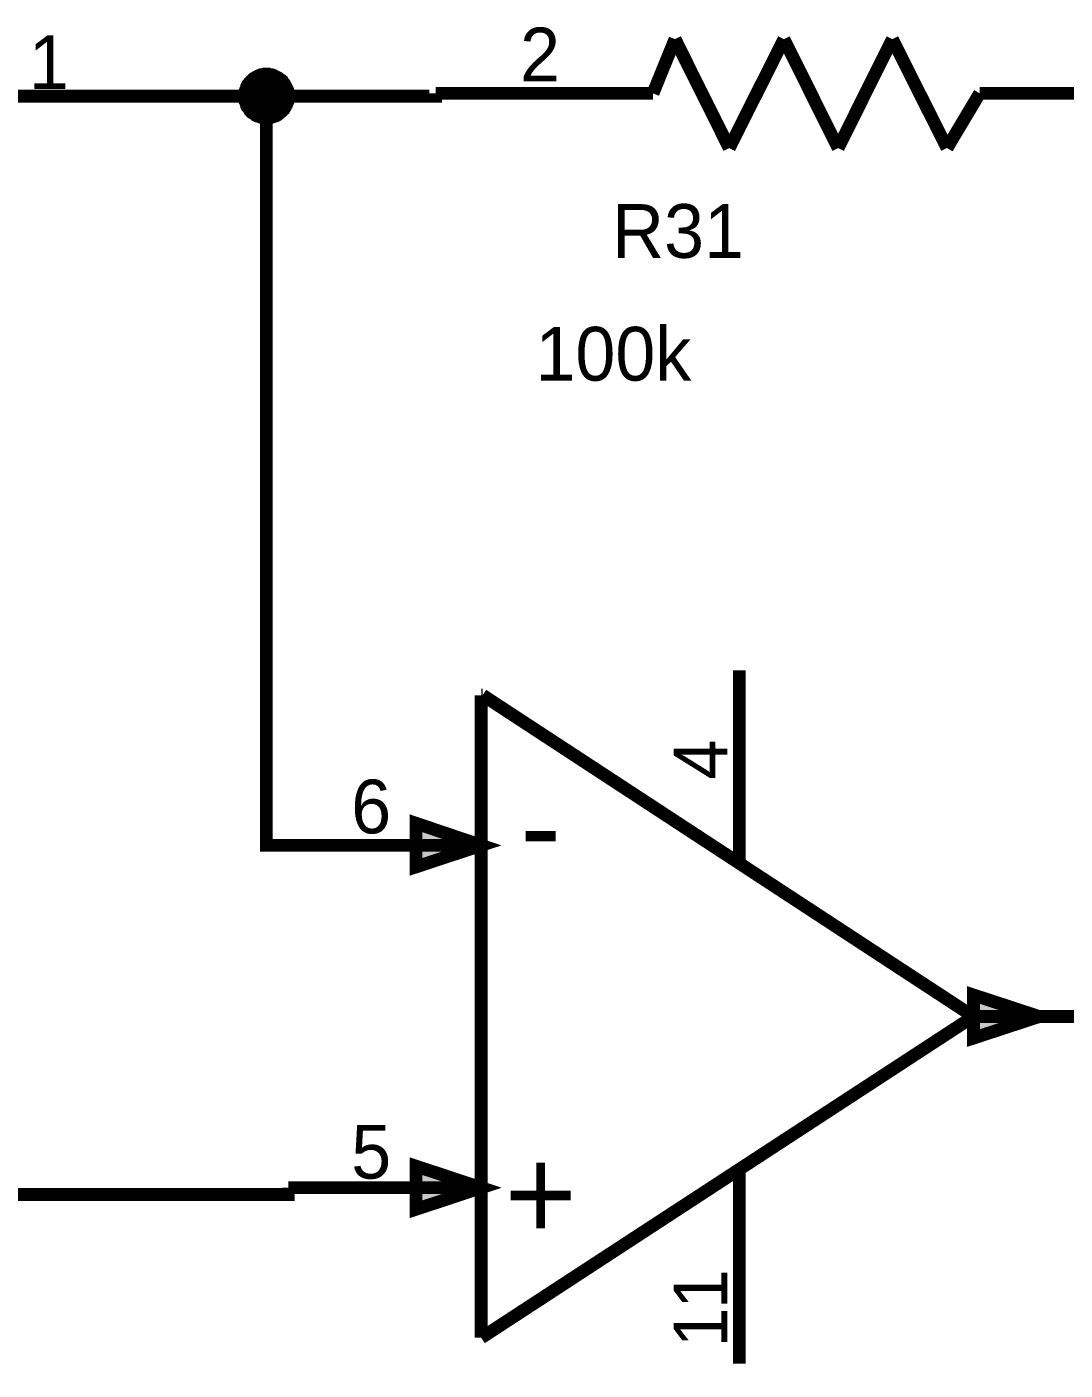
# Model space of a CAD drawing. Header units: millimetres. Extents: x 0 to 800, y 0 to 567.
# Drawn here: x 162.12 to 186.36, y 325.24 to 356.61 of the extents above; entities that cross this region are included whole.
import ezdxf

# ---------------------------------------------------------------- set-up
doc = ezdxf.new("R2010")
doc.units = ezdxf.units.MM
doc.layers.add('Sheet', color=255, linetype='Continuous')

msp = doc.modelspace()

# ---------------------------------------------------------------- linework, layer by layer
at = {"layer": 'Sheet'}
for points, const_width in [([(177.256, 356.32), (176.741, 355.054)], 0.3), ([(178.522, 353.777), (177.256, 356.32)], 0.3), ([(179.799, 356.32), (178.522, 353.777)], 0.3), ([(181.064, 353.777), (179.799, 356.32)], 0.3), ([(182.33, 356.32), (181.064, 353.777)], 0.3), ([(183.606, 353.777), (182.33, 356.32)], 0.3), ([(167.21, 354.987), (167.21, 355.009), (167.21, 355.043), (167.221, 355.065), (167.221, 355.088), (167.221, 355.11), (167.233, 355.144), (167.244, 355.166), (167.255, 355.188), (167.255, 355.211), (167.266, 355.233), (167.277, 355.256), (167.3, 355.278), (167.311, 355.289), (167.322, 355.312), (167.345, 355.334), (167.356, 355.345), (167.378, 355.368), (167.389, 355.379), (167.412, 355.401), (167.434, 355.412), (167.457, 355.424), (167.468, 355.435), (167.49, 355.446), (167.513, 355.457), (167.535, 355.468), (167.569, 355.48), (167.591, 355.491), (167.613, 355.491), (167.636, 355.491), (167.658, 355.502), (167.692, 355.502), (167.714, 355.502)], 0.3), ([(167.21, 354.987), (167.21, 355.009), (167.21, 355.043), (167.221, 355.065), (167.221, 355.088), (167.221, 355.11), (167.233, 355.144), (167.244, 355.166), (167.255, 355.188), (167.255, 355.211), (167.266, 355.233), (167.277, 355.256), (167.3, 355.278), (167.311, 355.289), (167.322, 355.312), (167.345, 355.334), (167.356, 355.345), (167.378, 355.368), (167.389, 355.379), (167.412, 355.401), (167.434, 355.412), (167.457, 355.424), (167.468, 355.435), (167.49, 355.446), (167.513, 355.457), (167.535, 355.468), (167.569, 355.48), (167.591, 355.491), (167.613, 355.491), (167.636, 355.491), (167.658, 355.502), (167.692, 355.502), (167.714, 355.502)], 0.3), ([(167.21, 354.987), (167.21, 355.009), (167.21, 355.043), (167.221, 355.065), (167.221, 355.088), (167.221, 355.11), (167.233, 355.144), (167.244, 355.166), (167.255, 355.188), (167.255, 355.211), (167.266, 355.233), (167.277, 355.256), (167.3, 355.278), (167.311, 355.289), (167.322, 355.312), (167.345, 355.334), (167.356, 355.345), (167.378, 355.368), (167.389, 355.379), (167.412, 355.401), (167.434, 355.412), (167.457, 355.424), (167.468, 355.435), (167.49, 355.446), (167.513, 355.457), (167.535, 355.468), (167.569, 355.48), (167.591, 355.491), (167.613, 355.491), (167.636, 355.491), (167.658, 355.502), (167.692, 355.502), (167.714, 355.502)], 0.3), ([(167.21, 354.987), (167.21, 355.009), (167.21, 355.043), (167.221, 355.065), (167.221, 355.088), (167.221, 355.11), (167.233, 355.144), (167.244, 355.166), (167.255, 355.188), (167.255, 355.211), (167.266, 355.233), (167.277, 355.256), (167.3, 355.278), (167.311, 355.289), (167.322, 355.312), (167.345, 355.334), (167.356, 355.345), (167.378, 355.368), (167.389, 355.379), (167.412, 355.401), (167.434, 355.412), (167.457, 355.424), (167.468, 355.435), (167.49, 355.446), (167.513, 355.457), (167.535, 355.468), (167.569, 355.48), (167.591, 355.491), (167.613, 355.491), (167.636, 355.491), (167.658, 355.502), (167.692, 355.502), (167.714, 355.502)], 0.3), ([(167.21, 354.987), (167.21, 355.009), (167.21, 355.043), (167.221, 355.065), (167.221, 355.088), (167.221, 355.11), (167.233, 355.144), (167.244, 355.166), (167.255, 355.188), (167.255, 355.211), (167.266, 355.233), (167.277, 355.256), (167.3, 355.278), (167.311, 355.289), (167.322, 355.312), (167.345, 355.334), (167.356, 355.345), (167.378, 355.368), (167.389, 355.379), (167.412, 355.401), (167.434, 355.412), (167.457, 355.424), (167.468, 355.435), (167.49, 355.446), (167.513, 355.457), (167.535, 355.468), (167.569, 355.48), (167.591, 355.491), (167.613, 355.491), (167.636, 355.491), (167.658, 355.502), (167.692, 355.502), (167.714, 355.502)], 0.0991), ([(167.21, 354.987), (167.21, 355.009), (167.21, 355.043), (167.221, 355.065), (167.221, 355.088), (167.221, 355.11), (167.233, 355.144), (167.244, 355.166), (167.255, 355.188), (167.255, 355.211), (167.266, 355.233), (167.277, 355.256), (167.3, 355.278), (167.311, 355.289), (167.322, 355.312), (167.345, 355.334), (167.356, 355.345), (167.378, 355.368), (167.389, 355.379), (167.412, 355.401), (167.434, 355.412), (167.457, 355.424), (167.468, 355.435), (167.49, 355.446), (167.513, 355.457), (167.535, 355.468), (167.569, 355.48), (167.591, 355.491), (167.613, 355.491), (167.636, 355.491), (167.658, 355.502), (167.692, 355.502), (167.714, 355.502)], 0.0991), ([(167.21, 354.987), (167.21, 355.009), (167.21, 355.043), (167.221, 355.065), (167.221, 355.088), (167.221, 355.11), (167.233, 355.144), (167.244, 355.166), (167.255, 355.188), (167.255, 355.211), (167.266, 355.233), (167.277, 355.256), (167.3, 355.278), (167.311, 355.289), (167.322, 355.312), (167.345, 355.334), (167.356, 355.345), (167.378, 355.368), (167.389, 355.379), (167.412, 355.401), (167.434, 355.412), (167.457, 355.424), (167.468, 355.435), (167.49, 355.446), (167.513, 355.457), (167.535, 355.468), (167.569, 355.48), (167.591, 355.491), (167.613, 355.491), (167.636, 355.491), (167.658, 355.502), (167.692, 355.502), (167.714, 355.502)], 0.0991), ([(167.21, 354.987), (167.21, 355.009), (167.21, 355.043), (167.221, 355.065), (167.221, 355.088), (167.221, 355.11), (167.233, 355.144), (167.244, 355.166), (167.255, 355.188), (167.255, 355.211), (167.266, 355.233), (167.277, 355.256), (167.3, 355.278), (167.311, 355.289), (167.322, 355.312), (167.345, 355.334), (167.356, 355.345), (167.378, 355.368), (167.389, 355.379), (167.412, 355.401), (167.434, 355.412), (167.457, 355.424), (167.468, 355.435), (167.49, 355.446), (167.513, 355.457), (167.535, 355.468), (167.569, 355.48), (167.591, 355.491), (167.613, 355.491), (167.636, 355.491), (167.658, 355.502), (167.692, 355.502), (167.714, 355.502)], 0.0991), ([(167.714, 355.502), (167.714, 355.502)], 0.3), ([(167.714, 355.502), (167.737, 355.502), (167.77, 355.502), (167.793, 355.491), (167.815, 355.491), (167.837, 355.491), (167.871, 355.48), (167.893, 355.468), (167.916, 355.457), (167.938, 355.446), (167.961, 355.435), (167.983, 355.424), (168.005, 355.412), (168.017, 355.401), (168.039, 355.379), (168.061, 355.368), (168.073, 355.345), (168.095, 355.334), (168.106, 355.312), (168.129, 355.289), (168.14, 355.278), (168.151, 355.256), (168.162, 355.233), (168.173, 355.211), (168.185, 355.188), (168.196, 355.166), (168.207, 355.144), (168.218, 355.11), (168.218, 355.088), (168.218, 355.065), (168.229, 355.043), (168.229, 355.009), (168.229, 354.987)], 0.3), ([(167.714, 355.502), (167.714, 355.502)], 0.3), ([(167.714, 355.502), (167.737, 355.502), (167.77, 355.502), (167.793, 355.491), (167.815, 355.491), (167.837, 355.491), (167.871, 355.48), (167.893, 355.468), (167.916, 355.457), (167.938, 355.446), (167.961, 355.435), (167.983, 355.424), (168.005, 355.412), (168.017, 355.401), (168.039, 355.379), (168.061, 355.368), (168.073, 355.345), (168.095, 355.334), (168.106, 355.312), (168.129, 355.289), (168.14, 355.278), (168.151, 355.256), (168.162, 355.233), (168.173, 355.211), (168.185, 355.188), (168.196, 355.166), (168.207, 355.144), (168.218, 355.11), (168.218, 355.088), (168.218, 355.065), (168.229, 355.043), (168.229, 355.009), (168.229, 354.987)], 0.3), ([(167.714, 355.502), (167.714, 355.502)], 0.3), ([(167.714, 355.502), (167.737, 355.502), (167.77, 355.502), (167.793, 355.491), (167.815, 355.491), (167.837, 355.491), (167.871, 355.48), (167.893, 355.468), (167.916, 355.457), (167.938, 355.446), (167.961, 355.435), (167.983, 355.424), (168.005, 355.412), (168.017, 355.401), (168.039, 355.379), (168.061, 355.368), (168.073, 355.345), (168.095, 355.334), (168.106, 355.312), (168.129, 355.289), (168.14, 355.278), (168.151, 355.256), (168.162, 355.233), (168.173, 355.211), (168.185, 355.188), (168.196, 355.166), (168.207, 355.144), (168.218, 355.11), (168.218, 355.088), (168.218, 355.065), (168.229, 355.043), (168.229, 355.009), (168.229, 354.987)], 0.3), ([(167.714, 355.502), (167.714, 355.502)], 0.3), ([(167.714, 355.502), (167.737, 355.502), (167.77, 355.502), (167.793, 355.491), (167.815, 355.491), (167.837, 355.491), (167.871, 355.48), (167.893, 355.468), (167.916, 355.457), (167.938, 355.446), (167.961, 355.435), (167.983, 355.424), (168.005, 355.412), (168.017, 355.401), (168.039, 355.379), (168.061, 355.368), (168.073, 355.345), (168.095, 355.334), (168.106, 355.312), (168.129, 355.289), (168.14, 355.278), (168.151, 355.256), (168.162, 355.233), (168.173, 355.211), (168.185, 355.188), (168.196, 355.166), (168.207, 355.144), (168.218, 355.11), (168.218, 355.088), (168.218, 355.065), (168.229, 355.043), (168.229, 355.009), (168.229, 354.987)], 0.3), ([(167.714, 355.502), (167.714, 355.502)], 0.0991), ([(167.714, 355.502), (167.737, 355.502), (167.77, 355.502), (167.793, 355.491), (167.815, 355.491), (167.837, 355.491), (167.871, 355.48), (167.893, 355.468), (167.916, 355.457), (167.938, 355.446), (167.961, 355.435), (167.983, 355.424), (168.005, 355.412), (168.017, 355.401), (168.039, 355.379), (168.061, 355.368), (168.073, 355.345), (168.095, 355.334), (168.106, 355.312), (168.129, 355.289), (168.14, 355.278), (168.151, 355.256), (168.162, 355.233), (168.173, 355.211), (168.185, 355.188), (168.196, 355.166), (168.207, 355.144), (168.218, 355.11), (168.218, 355.088), (168.218, 355.065), (168.229, 355.043), (168.229, 355.009), (168.229, 354.987)], 0.0991), ([(167.714, 355.502), (167.714, 355.502)], 0.0991), ([(167.714, 355.502), (167.737, 355.502), (167.77, 355.502), (167.793, 355.491), (167.815, 355.491), (167.837, 355.491), (167.871, 355.48), (167.893, 355.468), (167.916, 355.457), (167.938, 355.446), (167.961, 355.435), (167.983, 355.424), (168.005, 355.412), (168.017, 355.401), (168.039, 355.379), (168.061, 355.368), (168.073, 355.345), (168.095, 355.334), (168.106, 355.312), (168.129, 355.289), (168.14, 355.278), (168.151, 355.256), (168.162, 355.233), (168.173, 355.211), (168.185, 355.188), (168.196, 355.166), (168.207, 355.144), (168.218, 355.11), (168.218, 355.088), (168.218, 355.065), (168.229, 355.043), (168.229, 355.009), (168.229, 354.987)], 0.0991), ([(167.714, 355.502), (167.714, 355.502)], 0.0991), ([(167.714, 355.502), (167.737, 355.502), (167.77, 355.502), (167.793, 355.491), (167.815, 355.491), (167.837, 355.491), (167.871, 355.48), (167.893, 355.468), (167.916, 355.457), (167.938, 355.446), (167.961, 355.435), (167.983, 355.424), (168.005, 355.412), (168.017, 355.401), (168.039, 355.379), (168.061, 355.368), (168.073, 355.345), (168.095, 355.334), (168.106, 355.312), (168.129, 355.289), (168.14, 355.278), (168.151, 355.256), (168.162, 355.233), (168.173, 355.211), (168.185, 355.188), (168.196, 355.166), (168.207, 355.144), (168.218, 355.11), (168.218, 355.088), (168.218, 355.065), (168.229, 355.043), (168.229, 355.009), (168.229, 354.987)], 0.0991), ([(167.714, 355.502), (167.714, 355.502)], 0.0991), ([(167.714, 355.502), (167.737, 355.502), (167.77, 355.502), (167.793, 355.491), (167.815, 355.491), (167.837, 355.491), (167.871, 355.48), (167.893, 355.468), (167.916, 355.457), (167.938, 355.446), (167.961, 355.435), (167.983, 355.424), (168.005, 355.412), (168.017, 355.401), (168.039, 355.379), (168.061, 355.368), (168.073, 355.345), (168.095, 355.334), (168.106, 355.312), (168.129, 355.289), (168.14, 355.278), (168.151, 355.256), (168.162, 355.233), (168.173, 355.211), (168.185, 355.188), (168.196, 355.166), (168.207, 355.144), (168.218, 355.11), (168.218, 355.088), (168.218, 355.065), (168.229, 355.043), (168.229, 355.009), (168.229, 354.987)], 0.0991), ([(160.098, 354.987), (165.183, 354.987)], 0.3), ([(165.183, 354.987), (167.714, 354.987), (171.668, 354.987), (171.668, 355.054)], 0.3), ([(167.714, 354.483), (167.692, 354.483), (167.658, 354.483), (167.636, 354.494), (167.613, 354.494), (167.591, 354.494), (167.569, 354.505), (167.535, 354.516), (167.513, 354.528), (167.49, 354.528), (167.468, 354.539), (167.457, 354.55), (167.434, 354.572), (167.412, 354.584), (167.389, 354.595), (167.378, 354.617), (167.356, 354.628), (167.345, 354.651), (167.322, 354.662), (167.311, 354.684), (167.3, 354.707), (167.277, 354.729), (167.266, 354.74), (167.255, 354.763), (167.255, 354.785), (167.244, 354.808), (167.233, 354.841), (167.221, 354.864), (167.221, 354.886), (167.221, 354.908), (167.21, 354.931), (167.21, 354.964), (167.21, 354.987)], 0.3), ([(167.21, 354.987), (167.21, 354.987)], 0.3), ([(167.714, 354.483), (167.692, 354.483), (167.658, 354.483), (167.636, 354.494), (167.613, 354.494), (167.591, 354.494), (167.569, 354.505), (167.535, 354.516), (167.513, 354.528), (167.49, 354.528), (167.468, 354.539), (167.457, 354.55), (167.434, 354.572), (167.412, 354.584), (167.389, 354.595), (167.378, 354.617), (167.356, 354.628), (167.345, 354.651), (167.322, 354.662), (167.311, 354.684), (167.3, 354.707), (167.277, 354.729), (167.266, 354.74), (167.255, 354.763), (167.255, 354.785), (167.244, 354.808), (167.233, 354.841), (167.221, 354.864), (167.221, 354.886), (167.221, 354.908), (167.21, 354.931), (167.21, 354.964), (167.21, 354.987)], 0.3), ([(167.21, 354.987), (167.21, 354.987)], 0.3), ([(167.714, 354.483), (167.692, 354.483), (167.658, 354.483), (167.636, 354.494), (167.613, 354.494), (167.591, 354.494), (167.569, 354.505), (167.535, 354.516), (167.513, 354.528), (167.49, 354.528), (167.468, 354.539), (167.457, 354.55), (167.434, 354.572), (167.412, 354.584), (167.389, 354.595), (167.378, 354.617), (167.356, 354.628), (167.345, 354.651), (167.322, 354.662), (167.311, 354.684), (167.3, 354.707), (167.277, 354.729), (167.266, 354.74), (167.255, 354.763), (167.255, 354.785), (167.244, 354.808), (167.233, 354.841), (167.221, 354.864), (167.221, 354.886), (167.221, 354.908), (167.21, 354.931), (167.21, 354.964), (167.21, 354.987)], 0.3), ([(167.21, 354.987), (167.21, 354.987)], 0.3), ([(167.714, 354.483), (167.692, 354.483), (167.658, 354.483), (167.636, 354.494), (167.613, 354.494), (167.591, 354.494), (167.569, 354.505), (167.535, 354.516), (167.513, 354.528), (167.49, 354.528), (167.468, 354.539), (167.457, 354.55), (167.434, 354.572), (167.412, 354.584), (167.389, 354.595), (167.378, 354.617), (167.356, 354.628), (167.345, 354.651), (167.322, 354.662), (167.311, 354.684), (167.3, 354.707), (167.277, 354.729), (167.266, 354.74), (167.255, 354.763), (167.255, 354.785), (167.244, 354.808), (167.233, 354.841), (167.221, 354.864), (167.221, 354.886), (167.221, 354.908), (167.21, 354.931), (167.21, 354.964), (167.21, 354.987)], 0.3), ([(167.21, 354.987), (167.21, 354.987)], 0.3), ([(168.229, 354.987), (168.229, 354.964), (168.229, 354.931), (168.218, 354.908), (168.218, 354.886), (168.218, 354.864), (168.207, 354.841), (168.196, 354.808), (168.185, 354.785), (168.173, 354.763), (168.162, 354.74), (168.151, 354.729), (168.14, 354.707), (168.129, 354.684), (168.106, 354.662), (168.095, 354.651), (168.073, 354.628), (168.061, 354.617), (168.039, 354.595), (168.017, 354.584), (168.005, 354.572), (167.983, 354.55), (167.961, 354.539), (167.938, 354.528), (167.916, 354.528), (167.893, 354.516), (167.871, 354.505), (167.837, 354.494), (167.815, 354.494), (167.793, 354.494), (167.77, 354.483), (167.737, 354.483), (167.714, 354.483)], 0.3), ([(168.229, 337.493), (167.714, 337.493), (167.714, 354.987)], 0.3), ([(168.229, 354.987), (168.229, 354.964), (168.229, 354.931), (168.218, 354.908), (168.218, 354.886), (168.218, 354.864), (168.207, 354.841), (168.196, 354.808), (168.185, 354.785), (168.173, 354.763), (168.162, 354.74), (168.151, 354.729), (168.14, 354.707), (168.129, 354.684), (168.106, 354.662), (168.095, 354.651), (168.073, 354.628), (168.061, 354.617), (168.039, 354.595), (168.017, 354.584), (168.005, 354.572), (167.983, 354.55), (167.961, 354.539), (167.938, 354.528), (167.916, 354.528), (167.893, 354.516), (167.871, 354.505), (167.837, 354.494), (167.815, 354.494), (167.793, 354.494), (167.77, 354.483), (167.737, 354.483), (167.714, 354.483)], 0.3), ([(168.229, 354.987), (168.229, 354.964), (168.229, 354.931), (168.218, 354.908), (168.218, 354.886), (168.218, 354.864), (168.207, 354.841), (168.196, 354.808), (168.185, 354.785), (168.173, 354.763), (168.162, 354.74), (168.151, 354.729), (168.14, 354.707), (168.129, 354.684), (168.106, 354.662), (168.095, 354.651), (168.073, 354.628), (168.061, 354.617), (168.039, 354.595), (168.017, 354.584), (168.005, 354.572), (167.983, 354.55), (167.961, 354.539), (167.938, 354.528), (167.916, 354.528), (167.893, 354.516), (167.871, 354.505), (167.837, 354.494), (167.815, 354.494), (167.793, 354.494), (167.77, 354.483), (167.737, 354.483), (167.714, 354.483)], 0.3), ([(168.229, 354.987), (168.229, 354.964), (168.229, 354.931), (168.218, 354.908), (168.218, 354.886), (168.218, 354.864), (168.207, 354.841), (168.196, 354.808), (168.185, 354.785), (168.173, 354.763), (168.162, 354.74), (168.151, 354.729), (168.14, 354.707), (168.129, 354.684), (168.106, 354.662), (168.095, 354.651), (168.073, 354.628), (168.061, 354.617), (168.039, 354.595), (168.017, 354.584), (168.005, 354.572), (167.983, 354.55), (167.961, 354.539), (167.938, 354.528), (167.916, 354.528), (167.893, 354.516), (167.871, 354.505), (167.837, 354.494), (167.815, 354.494), (167.793, 354.494), (167.77, 354.483), (167.737, 354.483), (167.714, 354.483)], 0.3), ([(168.229, 354.987), (168.229, 354.987), (168.229, 354.987), (168.229, 354.987), (168.229, 354.987), (168.229, 354.987), (168.229, 354.987), (168.229, 354.987), (168.229, 354.987), (168.229, 354.987), (168.229, 354.987), (168.229, 354.987), (168.229, 354.987), (168.229, 354.987), (168.229, 354.987), (168.229, 354.987), (168.229, 354.987), (168.229, 354.987), (168.229, 354.987), (168.229, 354.987), (168.229, 354.987), (168.229, 354.987), (168.229, 354.987), (168.229, 354.987), (168.229, 354.987), (168.229, 354.987), (168.229, 354.987), (168.229, 354.987), (168.229, 354.987), (168.229, 354.987), (168.229, 354.987), (168.229, 354.987), (168.229, 354.987)], 0.3), ([(168.229, 354.987), (168.229, 354.987)], 0.3), ([(168.229, 354.987), (168.229, 354.987), (168.229, 354.987), (168.229, 354.987), (168.229, 354.987), (168.229, 354.987), (168.229, 354.987), (168.229, 354.987), (168.229, 354.987), (168.229, 354.987), (168.229, 354.987), (168.229, 354.987), (168.229, 354.987), (168.229, 354.987), (168.229, 354.987), (168.229, 354.987), (168.229, 354.987), (168.229, 354.987), (168.229, 354.987), (168.229, 354.987), (168.229, 354.987), (168.229, 354.987), (168.229, 354.987), (168.229, 354.987), (168.229, 354.987), (168.229, 354.987), (168.229, 354.987), (168.229, 354.987), (168.229, 354.987), (168.229, 354.987), (168.229, 354.987), (168.229, 354.987), (168.229, 354.987)], 0.3), ([(168.229, 354.987), (168.229, 354.987)], 0.3), ([(168.229, 354.987), (168.229, 354.987), (168.229, 354.987), (168.229, 354.987), (168.229, 354.987), (168.229, 354.987), (168.229, 354.987), (168.229, 354.987), (168.229, 354.987), (168.229, 354.987), (168.229, 354.987), (168.229, 354.987), (168.229, 354.987), (168.229, 354.987), (168.229, 354.987), (168.229, 354.987), (168.229, 354.987), (168.229, 354.987), (168.229, 354.987), (168.229, 354.987), (168.229, 354.987), (168.229, 354.987), (168.229, 354.987), (168.229, 354.987), (168.229, 354.987), (168.229, 354.987), (168.229, 354.987), (168.229, 354.987), (168.229, 354.987), (168.229, 354.987), (168.229, 354.987), (168.229, 354.987), (168.229, 354.987)], 0.3), ([(168.229, 354.987), (168.229, 354.987)], 0.3), ([(168.229, 354.987), (168.229, 354.987), (168.229, 354.987), (168.229, 354.987), (168.229, 354.987), (168.229, 354.987), (168.229, 354.987), (168.229, 354.987), (168.229, 354.987), (168.229, 354.987), (168.229, 354.987), (168.229, 354.987), (168.229, 354.987), (168.229, 354.987), (168.229, 354.987), (168.229, 354.987), (168.229, 354.987), (168.229, 354.987), (168.229, 354.987), (168.229, 354.987), (168.229, 354.987), (168.229, 354.987), (168.229, 354.987), (168.229, 354.987), (168.229, 354.987), (168.229, 354.987), (168.229, 354.987), (168.229, 354.987), (168.229, 354.987), (168.229, 354.987), (168.229, 354.987), (168.229, 354.987), (168.229, 354.987)], 0.3), ([(168.229, 354.987), (168.229, 354.987)], 0.3), ([(176.741, 355.054), (171.668, 355.054)], 0.3), ([(176.741, 355.054), (175.979, 355.054)], 0.3), ([(184.368, 355.054), (183.606, 353.777)], 0.3), ([(184.368, 355.054), (189.441, 355.054)], 0.3), ([(184.368, 355.054), (185.13, 355.054)], 0.3), ([(167.714, 354.483), (167.692, 354.483), (167.658, 354.483), (167.636, 354.494), (167.613, 354.494), (167.591, 354.494), (167.569, 354.505), (167.535, 354.516), (167.513, 354.528), (167.49, 354.528), (167.468, 354.539), (167.457, 354.55), (167.434, 354.572), (167.412, 354.584), (167.389, 354.595), (167.378, 354.617), (167.356, 354.628), (167.345, 354.651), (167.322, 354.662), (167.311, 354.684), (167.3, 354.707), (167.277, 354.729), (167.266, 354.74), (167.255, 354.763), (167.255, 354.785), (167.244, 354.808), (167.233, 354.841), (167.221, 354.864), (167.221, 354.886), (167.221, 354.908), (167.21, 354.931), (167.21, 354.964), (167.21, 354.987)], 0.0991), ([(167.21, 354.987), (167.21, 354.987)], 0.0991), ([(167.714, 354.483), (167.692, 354.483), (167.658, 354.483), (167.636, 354.494), (167.613, 354.494), (167.591, 354.494), (167.569, 354.505), (167.535, 354.516), (167.513, 354.528), (167.49, 354.528), (167.468, 354.539), (167.457, 354.55), (167.434, 354.572), (167.412, 354.584), (167.389, 354.595), (167.378, 354.617), (167.356, 354.628), (167.345, 354.651), (167.322, 354.662), (167.311, 354.684), (167.3, 354.707), (167.277, 354.729), (167.266, 354.74), (167.255, 354.763), (167.255, 354.785), (167.244, 354.808), (167.233, 354.841), (167.221, 354.864), (167.221, 354.886), (167.221, 354.908), (167.21, 354.931), (167.21, 354.964), (167.21, 354.987)], 0.0991), ([(167.21, 354.987), (167.21, 354.987)], 0.0991), ([(167.714, 354.483), (167.692, 354.483), (167.658, 354.483), (167.636, 354.494), (167.613, 354.494), (167.591, 354.494), (167.569, 354.505), (167.535, 354.516), (167.513, 354.528), (167.49, 354.528), (167.468, 354.539), (167.457, 354.55), (167.434, 354.572), (167.412, 354.584), (167.389, 354.595), (167.378, 354.617), (167.356, 354.628), (167.345, 354.651), (167.322, 354.662), (167.311, 354.684), (167.3, 354.707), (167.277, 354.729), (167.266, 354.74), (167.255, 354.763), (167.255, 354.785), (167.244, 354.808), (167.233, 354.841), (167.221, 354.864), (167.221, 354.886), (167.221, 354.908), (167.21, 354.931), (167.21, 354.964), (167.21, 354.987)], 0.0991), ([(167.21, 354.987), (167.21, 354.987)], 0.0991), ([(167.714, 354.483), (167.692, 354.483), (167.658, 354.483), (167.636, 354.494), (167.613, 354.494), (167.591, 354.494), (167.569, 354.505), (167.535, 354.516), (167.513, 354.528), (167.49, 354.528), (167.468, 354.539), (167.457, 354.55), (167.434, 354.572), (167.412, 354.584), (167.389, 354.595), (167.378, 354.617), (167.356, 354.628), (167.345, 354.651), (167.322, 354.662), (167.311, 354.684), (167.3, 354.707), (167.277, 354.729), (167.266, 354.74), (167.255, 354.763), (167.255, 354.785), (167.244, 354.808), (167.233, 354.841), (167.221, 354.864), (167.221, 354.886), (167.221, 354.908), (167.21, 354.931), (167.21, 354.964), (167.21, 354.987)], 0.0991), ([(167.21, 354.987), (167.21, 354.987)], 0.0991), ([(168.229, 354.987), (168.229, 354.964), (168.229, 354.931), (168.218, 354.908), (168.218, 354.886), (168.218, 354.864), (168.207, 354.841), (168.196, 354.808), (168.185, 354.785), (168.173, 354.763), (168.162, 354.74), (168.151, 354.729), (168.14, 354.707), (168.129, 354.684), (168.106, 354.662), (168.095, 354.651), (168.073, 354.628), (168.061, 354.617), (168.039, 354.595), (168.017, 354.584), (168.005, 354.572), (167.983, 354.55), (167.961, 354.539), (167.938, 354.528), (167.916, 354.528), (167.893, 354.516), (167.871, 354.505), (167.837, 354.494), (167.815, 354.494), (167.793, 354.494), (167.77, 354.483), (167.737, 354.483), (167.714, 354.483)], 0.0991), ([(168.229, 354.987), (168.229, 354.964), (168.229, 354.931), (168.218, 354.908), (168.218, 354.886), (168.218, 354.864), (168.207, 354.841), (168.196, 354.808), (168.185, 354.785), (168.173, 354.763), (168.162, 354.74), (168.151, 354.729), (168.14, 354.707), (168.129, 354.684), (168.106, 354.662), (168.095, 354.651), (168.073, 354.628), (168.061, 354.617), (168.039, 354.595), (168.017, 354.584), (168.005, 354.572), (167.983, 354.55), (167.961, 354.539), (167.938, 354.528), (167.916, 354.528), (167.893, 354.516), (167.871, 354.505), (167.837, 354.494), (167.815, 354.494), (167.793, 354.494), (167.77, 354.483), (167.737, 354.483), (167.714, 354.483)], 0.0991), ([(168.229, 354.987), (168.229, 354.964), (168.229, 354.931), (168.218, 354.908), (168.218, 354.886), (168.218, 354.864), (168.207, 354.841), (168.196, 354.808), (168.185, 354.785), (168.173, 354.763), (168.162, 354.74), (168.151, 354.729), (168.14, 354.707), (168.129, 354.684), (168.106, 354.662), (168.095, 354.651), (168.073, 354.628), (168.061, 354.617), (168.039, 354.595), (168.017, 354.584), (168.005, 354.572), (167.983, 354.55), (167.961, 354.539), (167.938, 354.528), (167.916, 354.528), (167.893, 354.516), (167.871, 354.505), (167.837, 354.494), (167.815, 354.494), (167.793, 354.494), (167.77, 354.483), (167.737, 354.483), (167.714, 354.483)], 0.0991), ([(168.229, 354.987), (168.229, 354.964), (168.229, 354.931), (168.218, 354.908), (168.218, 354.886), (168.218, 354.864), (168.207, 354.841), (168.196, 354.808), (168.185, 354.785), (168.173, 354.763), (168.162, 354.74), (168.151, 354.729), (168.14, 354.707), (168.129, 354.684), (168.106, 354.662), (168.095, 354.651), (168.073, 354.628), (168.061, 354.617), (168.039, 354.595), (168.017, 354.584), (168.005, 354.572), (167.983, 354.55), (167.961, 354.539), (167.938, 354.528), (167.916, 354.528), (167.893, 354.516), (167.871, 354.505), (167.837, 354.494), (167.815, 354.494), (167.793, 354.494), (167.77, 354.483), (167.737, 354.483), (167.714, 354.483)], 0.0991), ([(168.229, 354.987), (168.229, 354.987), (168.229, 354.987), (168.229, 354.987), (168.229, 354.987), (168.229, 354.987), (168.229, 354.987), (168.229, 354.987), (168.229, 354.987), (168.229, 354.987), (168.229, 354.987), (168.229, 354.987), (168.229, 354.987), (168.229, 354.987), (168.229, 354.987), (168.229, 354.987), (168.229, 354.987), (168.229, 354.987), (168.229, 354.987), (168.229, 354.987), (168.229, 354.987), (168.229, 354.987), (168.229, 354.987), (168.229, 354.987), (168.229, 354.987), (168.229, 354.987), (168.229, 354.987), (168.229, 354.987), (168.229, 354.987), (168.229, 354.987), (168.229, 354.987), (168.229, 354.987), (168.229, 354.987)], 0.0991), ([(168.229, 354.987), (168.229, 354.987)], 0.0991), ([(168.229, 354.987), (168.229, 354.987), (168.229, 354.987), (168.229, 354.987), (168.229, 354.987), (168.229, 354.987), (168.229, 354.987), (168.229, 354.987), (168.229, 354.987), (168.229, 354.987), (168.229, 354.987), (168.229, 354.987), (168.229, 354.987), (168.229, 354.987), (168.229, 354.987), (168.229, 354.987), (168.229, 354.987), (168.229, 354.987), (168.229, 354.987), (168.229, 354.987), (168.229, 354.987), (168.229, 354.987), (168.229, 354.987), (168.229, 354.987), (168.229, 354.987), (168.229, 354.987), (168.229, 354.987), (168.229, 354.987), (168.229, 354.987), (168.229, 354.987), (168.229, 354.987), (168.229, 354.987), (168.229, 354.987)], 0.0991), ([(168.229, 354.987), (168.229, 354.987)], 0.0991), ([(168.229, 354.987), (168.229, 354.987), (168.229, 354.987), (168.229, 354.987), (168.229, 354.987), (168.229, 354.987), (168.229, 354.987), (168.229, 354.987), (168.229, 354.987), (168.229, 354.987), (168.229, 354.987), (168.229, 354.987), (168.229, 354.987), (168.229, 354.987), (168.229, 354.987), (168.229, 354.987), (168.229, 354.987), (168.229, 354.987), (168.229, 354.987), (168.229, 354.987), (168.229, 354.987), (168.229, 354.987), (168.229, 354.987), (168.229, 354.987), (168.229, 354.987), (168.229, 354.987), (168.229, 354.987), (168.229, 354.987), (168.229, 354.987), (168.229, 354.987), (168.229, 354.987), (168.229, 354.987), (168.229, 354.987)], 0.0991), ([(168.229, 354.987), (168.229, 354.987)], 0.0991), ([(168.229, 354.987), (168.229, 354.987), (168.229, 354.987), (168.229, 354.987), (168.229, 354.987), (168.229, 354.987), (168.229, 354.987), (168.229, 354.987), (168.229, 354.987), (168.229, 354.987), (168.229, 354.987), (168.229, 354.987), (168.229, 354.987), (168.229, 354.987), (168.229, 354.987), (168.229, 354.987), (168.229, 354.987), (168.229, 354.987), (168.229, 354.987), (168.229, 354.987), (168.229, 354.987), (168.229, 354.987), (168.229, 354.987), (168.229, 354.987), (168.229, 354.987), (168.229, 354.987), (168.229, 354.987), (168.229, 354.987), (168.229, 354.987), (168.229, 354.987), (168.229, 354.987), (168.229, 354.987), (168.229, 354.987)], 0.0991), ([(168.229, 354.987), (168.229, 354.987)], 0.0991), ([(178.757, 337.079), (178.757, 341.581)], 0.3), ([(172.732, 340.999), (172.765, 340.999)], 0.3), ([(172.732, 325.992), (172.732, 340.999)], 0.3), ([(172.765, 340.999), (184.222, 333.495)], 0.3), ([(172.732, 337.493), (168.229, 337.493)], 0.3), ([(184.222, 333.495), (172.732, 325.992)], 0.3), ([(184.222, 333.495), (188.725, 333.495)], 0.3), ([(178.757, 329.889), (178.757, 325.387)], 0.3), ([(155.876, 329.34), (160.535, 329.34), (160.535, 329.34), (168.229, 329.34), (168.229, 329.497)], 0.3), ([(172.732, 329.497), (168.229, 329.497)], 0.3)]:
    msp.add_lwpolyline(points, dxfattribs=dict(at, const_width=const_width))
at = {"layer": 'Sheet', "const_width": 0.508}
msp.add_lwpolyline([(167.459, 354.995, 1), (167.967, 354.995, 1)], format="xyb", close=True, dxfattribs=at)
at = {"layer": 'Sheet'}
for points, const_width in [([(171.208, 338.009), (172.732, 337.493), (171.208, 336.989), (171.208, 338.009)], 0.3), ([(171.208, 338.009), (172.732, 337.493), (171.208, 336.989), (171.208, 338.009)], 0.0991), ([(185.757, 333.495), (184.222, 333.999), (184.222, 332.991), (185.757, 333.495)], 0.3), ([(185.757, 333.495), (184.222, 333.999), (184.222, 332.991), (185.757, 333.495)], 0.0991), ([(171.208, 330.001), (172.732, 329.497), (171.208, 328.993), (171.208, 330.001)], 0.3), ([(171.208, 330.001), (172.732, 329.497), (171.208, 328.993), (171.208, 330.001)], 0.0991)]:
    msp.add_lwpolyline(points, close=True, dxfattribs=dict(at, const_width=const_width))
for points in [[(171.149, 336.925), (172.879, 337.502), (171.149, 338.079)], [(184.172, 332.925), (185.903, 333.502), (184.172, 334.079)], [(171.149, 328.925), (172.879, 329.502), (171.149, 330.079)]]:
    msp.add_solid(points, dxfattribs=at)

# ---------------------------------------------------------------- texts
for s, height, p in [('1', 1.254, (162.17, 355.155)), ('2', 1.254, (173.639, 355.334)), ('R31', 1.2543, (175.789, 351.213)), ('100k', 1.2543, (173.997, 348.346)), ('6', 1.254, (169.696, 337.773)), ('-', 2.15, (173.639, 336.877)), ('5', 1.254, (169.696, 329.71)), ('+', 2.15, (173.28, 328.276))]:
    msp.add_text(s, height=height, dxfattribs=at).set_placement(p)
for s, p in [('4', (178.477, 339.028)), ('1', (178.477, 326.664)), ('1', (178.477, 325.768))]:
    msp.add_text(s, height=1.254, rotation=90, dxfattribs=at).set_placement(p)

doc.saveas('drawing.dxf')
